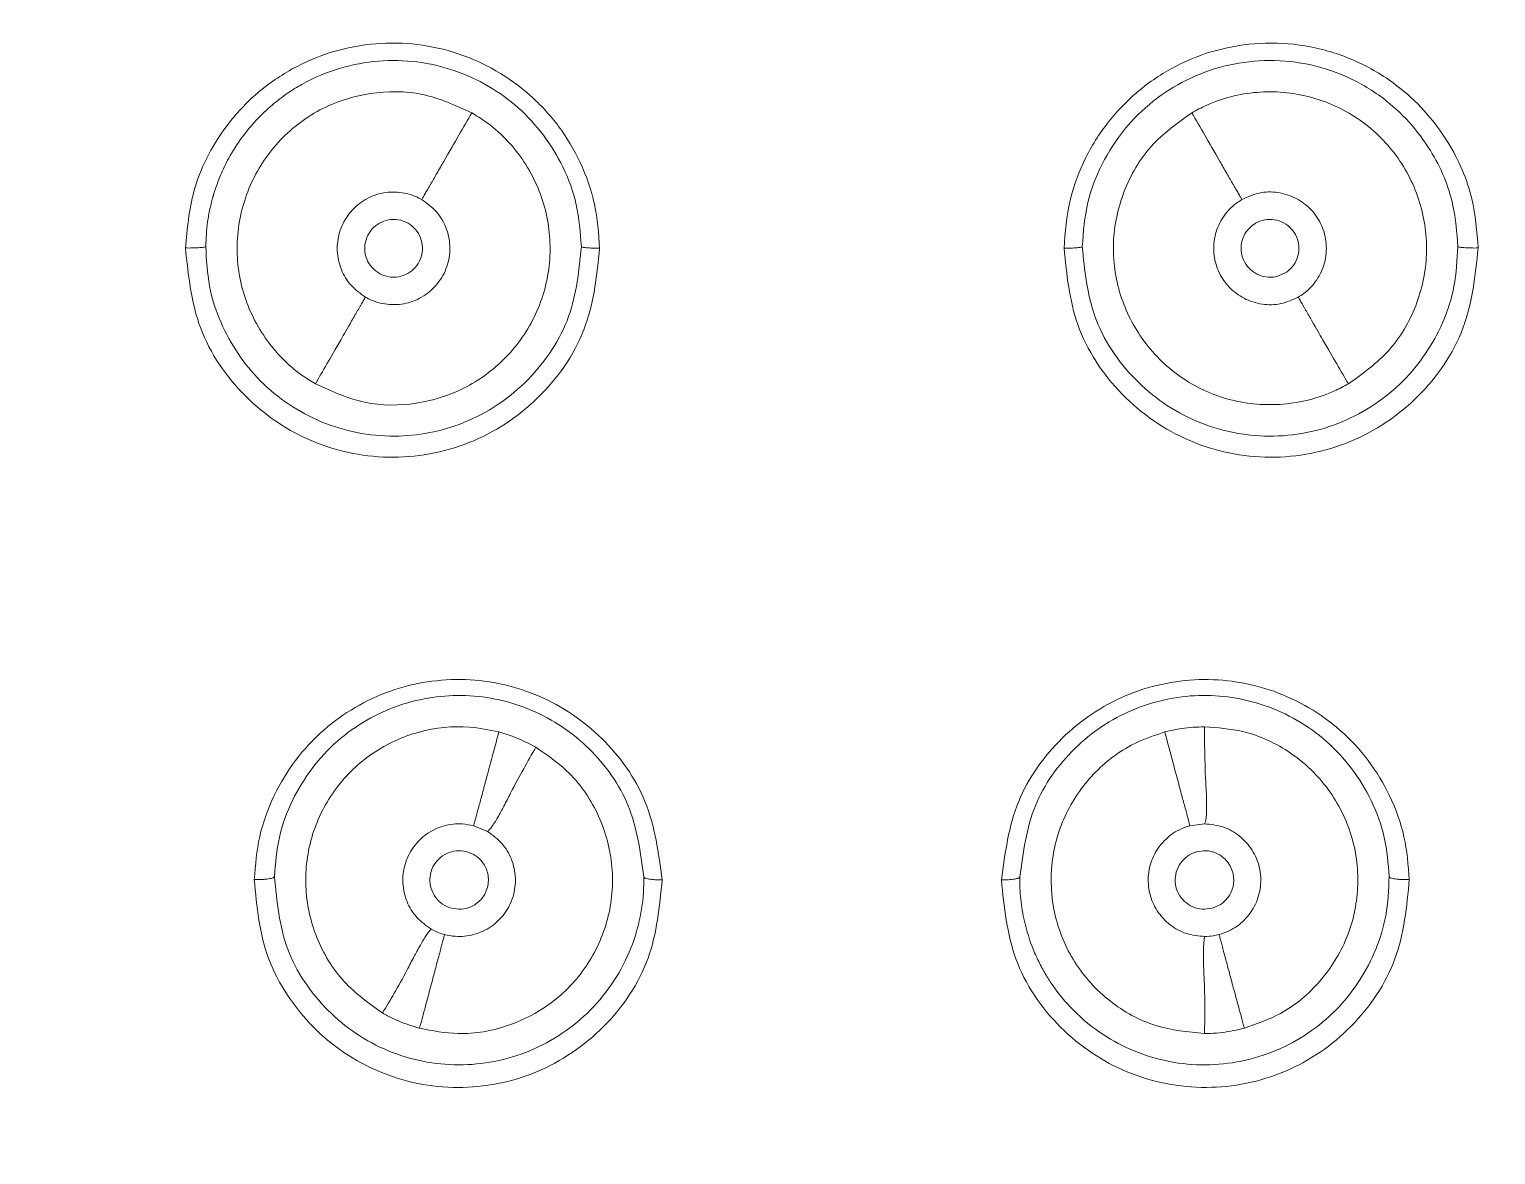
# Model space of a CAD drawing. Extents: x 11377 to 14537, y 53 to 2368.
# Drawn here: x 12560.15 to 12583.57, y 950.01 to 967.98 of the extents above; entities that cross this region are included whole.
import ezdxf

# ---------------------------------------------------------------- set-up
doc = ezdxf.new("R2010")
doc.units = 0
doc.header["$LTSCALE"] = 10
doc.header["$MEASUREMENT"] = 0
doc.layers.get('0').update_dxf_attribs({"linetype": 'CONTINUOUS'})

# ---------------------------------------------------------------- blocks, each defined once
blk = doc.blocks.new('TYJKT')
at = {"color": 7, "linetype": 'Continuous', "lineweight": 15}
for p, q in [((5026.703, 1170.809), (5026.922, 1170.718)), ((5038.143, 1170.809), (5038.378, 1170.84))]:
    blk.add_line(p, q, dxfattribs=at)
for radius in [44.127, 43.878, 43.682]:
    blk.add_circle((5032.423, 1192.156), radius, dxfattribs=at)
for points, knots in [([(5066.552, 1162.157), (5069.416, 1165.416), (5071.811, 1169.088), (5075.465, 1176.96), (5076.724, 1181.159), (5078.005, 1189.742), (5078.026, 1194.126), (5076.829, 1202.721), (5075.611, 1206.933), (5072.034, 1214.84), (5069.675, 1218.535), (5064.01, 1225.109), (5060.703, 1227.987), (5053.41, 1232.692), (5049.425, 1234.518), (5041.1, 1236.97), (5036.762, 1237.596), (5028.083, 1237.596), (5023.744, 1236.97), (5015.419, 1234.518), (5011.434, 1232.691), (5004.142, 1227.986), (5000.835, 1225.108), (4995.169, 1218.534), (4992.811, 1214.839), (4989.234, 1206.932), (4988.015, 1202.721), (4986.819, 1194.125), (4986.84, 1189.742), (4988.121, 1181.158), (4989.38, 1176.959), (4993.034, 1169.087), (4995.429, 1165.415), (4998.294, 1162.156)], [0, 0, 0, 0, 0.0625, 0.0625, 0.125, 0.125, 0.1875, 0.1875, 0.25, 0.25, 0.3125, 0.3125, 0.375, 0.375, 0.4375, 0.4375, 0.5, 0.5, 0.5625, 0.5625, 0.625, 0.625, 0.6875, 0.6875, 0.75, 0.75, 0.8125, 0.8125, 0.875, 0.875, 0.9375, 0.9375, 1, 1, 1, 1]), ([(5065.923, 1162.708), (5066.068, 1162.874), (5066.357, 1163.205), (5066.78, 1163.711), (5067.197, 1164.221), (5067.606, 1164.738), (5068.007, 1165.26), (5068.4, 1165.789), (5068.786, 1166.323), (5069.163, 1166.863), (5069.989, 1168.082), (5071.192, 1170.029), (5072.652, 1172.808), (5073.928, 1175.718), (5075.012, 1178.773), (5075.879, 1181.926), (5076.734, 1186.27), (5077.193, 1191.836), (5076.738, 1198.529), (5075.298, 1205.031), (5072.958, 1211.136), (5069.854, 1216.68), (5066.144, 1221.556), (5061.894, 1225.813), (5057.07, 1229.501), (5051.605, 1232.594), (5045.564, 1234.949), (5039.104, 1236.425), (5032.423, 1236.928), (5025.741, 1236.425), (5019.281, 1234.949), (5013.24, 1232.594), (5007.775, 1229.501), (5002.952, 1225.813), (4998.701, 1221.556), (4994.991, 1216.68), (4991.887, 1211.136), (4989.547, 1205.031), (4988.107, 1198.529), (4987.652, 1191.836), (4988.111, 1186.27), (4988.966, 1181.926), (4989.833, 1178.773), (4990.917, 1175.718), (4992.192, 1172.808), (4993.652, 1170.029), (4994.948, 1167.933), (4995.98, 1166.429), (4996.677, 1165.469), (4997.399, 1164.528), (4998.145, 1163.606), (4998.663, 1163.007), (4998.922, 1162.708)], [0, 0, 0, 0, 0.003229, 0.006456, 0.009681, 0.012905, 0.016128, 0.019352, 0.022577, 0.025803, 0.029032, 0.044201, 0.059373, 0.07509, 0.090809, 0.106933, 0.12306, 0.155772, 0.188607, 0.221197, 0.253189, 0.284268, 0.314175, 0.342874, 0.372343, 0.403057, 0.434778, 0.467206, 0.5, 0.532794, 0.565223, 0.596943, 0.627658, 0.657126, 0.685825, 0.715732, 0.746811, 0.778804, 0.811393, 0.844229, 0.876941, 0.893065, 0.909192, 0.924908, 0.940628, 0.955797, 0.970969, 0.976778, 0.982582, 0.988384, 0.994188, 1, 1, 1, 1]), ([(5032.423, 1236.583), (5020.64, 1236.583), (5009.339, 1231.903), (4992.676, 1215.24), (4987.995, 1203.939), (4987.995, 1180.374), (4992.676, 1169.073), (5009.339, 1152.41), (5020.64, 1147.729), (5032.423, 1147.729)], [0, 0, 0, 0, 0.25, 0.25, 0.5, 0.5, 0.75, 0.75, 1, 1, 1, 1]), ([(5032.423, 1236.583), (5044.205, 1236.583), (5055.506, 1231.903), (5072.169, 1215.24), (5076.85, 1203.939), (5076.85, 1180.374), (5072.169, 1169.073), (5055.506, 1152.41), (5044.205, 1147.729), (5032.423, 1147.729)], [0, 0, 0, 0, 0.25, 0.25, 0.5, 0.5, 0.75, 0.75, 1, 1, 1, 1]), ([(5028.714, 1180.034), (5028.697, 1180.27), (5028.665, 1180.74), (5028.427, 1181.402), (5028.078, 1181.994), (5027.618, 1182.492), (5027.071, 1182.887), (5026.459, 1183.162), (5025.807, 1183.31), (5025.123, 1183.322), (5024.437, 1183.194), (5023.782, 1182.912), (5023.197, 1182.502), (5022.623, 1181.868), (5022.189, 1181.028), (5022.126, 1180.343), (5022.098, 1180.038)], [0, 0, 0, 0, 0.068521, 0.136978, 0.202162, 0.267335, 0.33242, 0.396607, 0.460942, 0.52528, 0.593933, 0.662624, 0.73162, 0.800527, 0.911086, 1, 1, 1, 1]), ([(5028.714, 1180.034), (5028.697, 1180.27), (5028.665, 1180.74), (5028.427, 1181.402), (5028.078, 1181.994), (5027.618, 1182.492), (5027.071, 1182.887), (5026.459, 1183.162), (5025.807, 1183.31), (5025.123, 1183.322), (5024.437, 1183.194), (5023.782, 1182.912), (5023.197, 1182.502), (5022.623, 1181.868), (5022.189, 1181.028), (5022.126, 1180.343), (5022.098, 1180.038)], [0, 0, 0, 0, 0.068521, 0.136978, 0.202162, 0.267335, 0.33242, 0.396607, 0.460942, 0.52528, 0.593933, 0.662624, 0.73162, 0.800527, 0.911086, 1, 1, 1, 1]), ([(5042.747, 1180.038), (5042.726, 1180.302), (5042.677, 1180.894), (5042.268, 1181.832), (5041.591, 1182.583), (5040.798, 1183.049), (5040.087, 1183.276), (5039.355, 1183.335), (5038.643, 1183.24), (5037.97, 1182.997), (5037.363, 1182.611), (5036.849, 1182.103), (5036.457, 1181.491), (5036.19, 1180.791), (5036.151, 1180.291), (5036.132, 1180.034)], [0, 0, 0, 0, 0.076924, 0.172544, 0.293462, 0.365623, 0.438888, 0.509028, 0.577324, 0.646196, 0.715135, 0.784658, 0.854203, 0.925299, 1, 1, 1, 1]), ([(5042.747, 1180.038), (5042.726, 1180.302), (5042.677, 1180.894), (5042.268, 1181.832), (5041.591, 1182.583), (5040.798, 1183.049), (5040.087, 1183.276), (5039.355, 1183.335), (5038.643, 1183.24), (5037.97, 1182.997), (5037.363, 1182.611), (5036.849, 1182.103), (5036.457, 1181.491), (5036.19, 1180.791), (5036.151, 1180.291), (5036.132, 1180.034)], [0, 0, 0, 0, 0.076924, 0.172544, 0.293462, 0.365623, 0.438888, 0.509028, 0.577324, 0.646196, 0.715135, 0.784658, 0.854203, 0.925299, 1, 1, 1, 1]), ([(5022.423, 1180.063), (5022.429, 1180.194), (5022.438, 1180.396), (5022.481, 1180.631), (5022.511, 1180.755), (5022.527, 1180.818), (5022.536, 1180.851), (5022.541, 1180.867), (5022.543, 1180.875), (5022.545, 1180.879), (5022.545, 1180.881), (5022.545, 1180.882), (5022.546, 1180.883), (5022.546, 1180.883), (5022.546, 1180.883), (5022.546, 1180.883), (5022.546, 1180.883), (5022.546, 1180.883), (5022.546, 1180.883), (5022.546, 1180.883), (5022.546, 1180.884), (5022.546, 1180.884), (5022.547, 1180.886), (5022.548, 1180.89), (5022.551, 1180.902), (5022.562, 1180.936), (5022.595, 1181.038), (5022.666, 1181.225), (5022.799, 1181.502), (5023.051, 1181.898), (5023.376, 1182.246), (5023.717, 1182.506), (5024.069, 1182.724), (5024.551, 1182.927), (5025.178, 1183.043), (5025.796, 1183.03), (5026.393, 1182.892), (5026.943, 1182.641), (5027.588, 1182.175), (5028.084, 1181.511), (5028.373, 1180.723), (5028.406, 1180.285), (5028.422, 1180.06)], [0, 0, 0, 0, 0.041933, 0.064892, 0.0768689, 0.0829816, 0.086069, 0.0876203, 0.0883981, 0.0887874, 0.0889821, 0.0890795, 0.0891282, 0.0891526, 0.0891648, 0.0891709, 0.0891739, 0.0891754, 0.0891936, 0.0892081, 0.089237, 0.0892981, 0.0894377, 0.0897839, 0.0907114, 0.0933539, 0.1012176, 0.1252833, 0.157627, 0.2002034, 0.2763421, 0.3090701, 0.3381927, 0.4094965, 0.4755005, 0.5413231, 0.6061927, 0.6701449, 0.7332166, 0.8594662, 0.9280141, 1, 1, 1, 1]), ([(5022.423, 1180.063), (5022.429, 1180.194), (5022.438, 1180.396), (5022.481, 1180.631), (5022.511, 1180.755), (5022.527, 1180.818), (5022.536, 1180.851), (5022.541, 1180.867), (5022.543, 1180.875), (5022.545, 1180.879), (5022.545, 1180.881), (5022.545, 1180.882), (5022.546, 1180.883), (5022.546, 1180.883), (5022.546, 1180.883), (5022.546, 1180.883), (5022.546, 1180.883), (5022.546, 1180.883), (5022.546, 1180.883), (5022.546, 1180.883), (5022.546, 1180.884), (5022.546, 1180.884), (5022.547, 1180.886), (5022.548, 1180.89), (5022.551, 1180.902), (5022.562, 1180.936), (5022.595, 1181.038), (5022.666, 1181.225), (5022.799, 1181.502), (5023.051, 1181.898), (5023.376, 1182.246), (5023.717, 1182.506), (5024.069, 1182.724), (5024.551, 1182.927), (5025.178, 1183.043), (5025.796, 1183.03), (5026.393, 1182.892), (5026.943, 1182.641), (5027.588, 1182.175), (5028.084, 1181.511), (5028.373, 1180.723), (5028.406, 1180.285), (5028.422, 1180.06)], [0, 0, 0, 0, 0.041933, 0.064892, 0.0768689, 0.0829816, 0.086069, 0.0876203, 0.0883981, 0.0887874, 0.0889821, 0.0890795, 0.0891282, 0.0891526, 0.0891648, 0.0891709, 0.0891739, 0.0891754, 0.0891936, 0.0892081, 0.089237, 0.0892981, 0.0894377, 0.0897839, 0.0907114, 0.0933539, 0.1012176, 0.1252833, 0.157627, 0.2002034, 0.2763421, 0.3090701, 0.3381927, 0.4094965, 0.4755005, 0.5413231, 0.6061927, 0.6701449, 0.7332166, 0.8594662, 0.9280141, 1, 1, 1, 1]), ([(5036.423, 1180.06), (5036.441, 1180.297), (5036.476, 1180.752), (5036.722, 1181.389), (5037.077, 1181.941), (5037.539, 1182.396), (5038.08, 1182.74), (5038.684, 1182.964), (5039.336, 1183.055), (5039.994, 1183.002), (5040.643, 1182.801), (5041.365, 1182.382), (5042.001, 1181.676), (5042.365, 1180.819), (5042.406, 1180.283), (5042.422, 1180.063)], [0, 0, 0, 0, 0.075991, 0.146037, 0.216597, 0.285071, 0.351863, 0.420101, 0.489826, 0.561082, 0.629924, 0.706483, 0.827424, 0.929433, 1, 1, 1, 1]), ([(5036.423, 1180.06), (5036.441, 1180.297), (5036.476, 1180.752), (5036.722, 1181.389), (5037.077, 1181.941), (5037.539, 1182.396), (5038.08, 1182.74), (5038.684, 1182.964), (5039.336, 1183.055), (5039.994, 1183.002), (5040.643, 1182.801), (5041.365, 1182.382), (5042.001, 1181.676), (5042.365, 1180.819), (5042.406, 1180.283), (5042.422, 1180.063)], [0, 0, 0, 0, 0.075991, 0.146037, 0.216597, 0.285071, 0.351863, 0.420101, 0.489826, 0.561082, 0.629924, 0.706483, 0.827424, 0.929433, 1, 1, 1, 1]), ([(5026.673, 1182.197), (5026.415, 1182.314), (5025.901, 1182.547), (5025.037, 1182.547), (5024.224, 1182.286), (5023.551, 1181.762), (5023.085, 1181.042), (5022.88, 1180.209), (5022.967, 1179.35), (5023.336, 1178.579), (5023.792, 1178.103), (5024.102, 1177.911), (5024.173, 1177.867)], [0, 0, 0, 0, 0.107032, 0.214035, 0.321806, 0.429707, 0.535239, 0.646225, 0.753495, 0.860617, 0.968305, 1, 1, 1, 1]), ([(5040.673, 1177.867), (5040.902, 1178.031), (5041.36, 1178.359), (5041.792, 1179.104), (5041.969, 1179.934), (5041.857, 1180.779), (5041.473, 1181.546), (5040.853, 1182.142), (5040.066, 1182.498), (5039.214, 1182.571), (5038.571, 1182.41), (5038.249, 1182.238), (5038.173, 1182.197)], [0, 0, 0, 0, 0.107049, 0.213313, 0.32058, 0.427898, 0.535092, 0.644604, 0.752446, 0.860334, 0.966854, 1, 1, 1, 1]), ([(5024.173, 1177.867), (5024.43, 1177.75), (5024.943, 1177.517), (5025.803, 1177.516), (5026.61, 1177.778), (5027.287, 1178.298), (5027.759, 1179.013), (5027.965, 1179.848), (5027.88, 1180.707), (5027.517, 1181.482), (5027.056, 1181.958), (5026.746, 1182.151), (5026.673, 1182.197)], [0, 0, 0, 0, 0.107049, 0.213313, 0.32058, 0.427898, 0.535092, 0.644604, 0.752446, 0.860334, 0.966854, 1, 1, 1, 1]), ([(5025.872, 1180.811), (5025.88, 1180.824), (5025.893, 1180.846), (5025.921, 1180.896), (5025.948, 1180.942), (5025.968, 1180.977), (5025.99, 1181.015), (5026.022, 1181.07), (5026.065, 1181.144), (5026.139, 1181.273), (5026.38, 1181.69), (5026.539, 1181.966), (5026.673, 1182.197)], [0, 0, 0, 0, 0.060535, 0.106187, 0.125199, 0.142796, 0.159966, 0.177616, 0.216839, 0.263707, 0.381526, 1, 1, 1, 1]), ([(5038.173, 1182.197), (5037.943, 1182.033), (5037.483, 1181.704), (5037.052, 1180.955), (5036.872, 1180.121), (5036.989, 1179.276), (5037.379, 1178.513), (5037.997, 1177.918), (5038.786, 1177.564), (5039.638, 1177.499), (5040.278, 1177.656), (5040.599, 1177.828), (5040.673, 1177.867)], [0, 0, 0, 0, 0.107032, 0.214035, 0.321806, 0.429707, 0.535239, 0.646225, 0.753495, 0.860617, 0.968305, 1, 1, 1, 1]), ([(5038.973, 1180.811), (5038.965, 1180.824), (5038.953, 1180.846), (5038.924, 1180.896), (5038.897, 1180.942), (5038.877, 1180.977), (5038.855, 1181.015), (5038.823, 1181.07), (5038.781, 1181.144), (5038.706, 1181.273), (5038.465, 1181.69), (5038.306, 1181.966), (5038.173, 1182.197)], [0, 0, 0, 0, 0.060535, 0.106187, 0.125199, 0.142796, 0.159966, 0.177616, 0.216839, 0.263707, 0.381526, 1, 1, 1, 1]), ([(5024.973, 1179.252), (5024.892, 1179.311), (5024.73, 1179.427), (5024.572, 1179.691), (5024.507, 1179.988), (5024.545, 1180.295), (5024.68, 1180.571), (5024.903, 1180.785), (5025.18, 1180.918), (5025.487, 1180.945), (5025.722, 1180.891), (5025.841, 1180.828), (5025.872, 1180.811)], [0, 0, 0, 0, 0.105214, 0.210306, 0.319604, 0.424292, 0.534739, 0.639425, 0.748618, 0.855999, 0.962354, 1, 1, 1, 1]), ([(5038.973, 1180.811), (5039.063, 1180.852), (5039.245, 1180.934), (5039.553, 1180.939), (5039.843, 1180.846), (5040.09, 1180.66), (5040.261, 1180.406), (5040.335, 1180.105), (5040.311, 1179.799), (5040.181, 1179.52), (5040.017, 1179.343), (5039.902, 1179.271), (5039.873, 1179.252)], [0, 0, 0, 0, 0.105262, 0.210403, 0.319771, 0.424566, 0.5347, 0.639651, 0.748743, 0.855874, 0.962538, 1, 1, 1, 1]), ([(5025.872, 1180.811), (5025.953, 1180.753), (5026.115, 1180.637), (5026.273, 1180.373), (5026.338, 1180.075), (5026.3, 1179.768), (5026.165, 1179.493), (5025.942, 1179.279), (5025.665, 1179.146), (5025.358, 1179.119), (5025.123, 1179.173), (5025.004, 1179.236), (5024.973, 1179.252)], [0, 0, 0, 0, 0.105262, 0.210403, 0.319771, 0.424566, 0.5347, 0.639651, 0.748743, 0.855875, 0.962538, 1, 1, 1, 1]), ([(5039.873, 1179.252), (5039.782, 1179.212), (5039.6, 1179.13), (5039.293, 1179.125), (5039.003, 1179.217), (5038.756, 1179.404), (5038.585, 1179.658), (5038.51, 1179.958), (5038.534, 1180.265), (5038.664, 1180.544), (5038.828, 1180.72), (5038.943, 1180.792), (5038.973, 1180.811)], [0, 0, 0, 0, 0.105214, 0.210306, 0.319604, 0.424292, 0.534739, 0.639425, 0.748618, 0.855999, 0.962354, 1, 1, 1, 1]), ([(5025.192, 1179.633), (5025.15, 1179.663), (5025.065, 1179.724), (5024.985, 1179.862), (5024.953, 1180.016), (5024.974, 1180.172), (5025.045, 1180.313), (5025.16, 1180.422), (5025.304, 1180.487), (5025.461, 1180.501), (5025.579, 1180.471), (5025.686, 1180.417), (5025.78, 1180.339), (5025.861, 1180.204), (5025.893, 1180.049), (5025.872, 1179.892), (5025.8, 1179.752), (5025.686, 1179.643), (5025.542, 1179.577), (5025.385, 1179.564), (5025.266, 1179.593), (5025.206, 1179.625), (5025.192, 1179.633)], [0, 0, 0, 0, 0.053683, 0.107366, 0.161051, 0.214737, 0.268426, 0.322115, 0.375804, 0.429491, 0.483177, 0.5, 0.553683, 0.607366, 0.661051, 0.714737, 0.768426, 0.822115, 0.875804, 0.929491, 0.983177, 1, 1, 1, 1]), ([(5039.653, 1179.633), (5039.605, 1179.611), (5039.511, 1179.568), (5039.351, 1179.568), (5039.202, 1179.617), (5039.076, 1179.714), (5038.99, 1179.846), (5038.953, 1179.999), (5038.969, 1180.157), (5039.035, 1180.3), (5039.121, 1180.387), (5039.221, 1180.452), (5039.335, 1180.495), (5039.493, 1180.497), (5039.643, 1180.448), (5039.768, 1180.351), (5039.854, 1180.219), (5039.891, 1180.065), (5039.876, 1179.908), (5039.809, 1179.765), (5039.724, 1179.677), (5039.667, 1179.641), (5039.653, 1179.633)], [0, 0, 0, 0, 0.0536834, 0.1073667, 0.1610511, 0.2147377, 0.2684259, 0.3221155, 0.3758042, 0.4294915, 0.4831767, 0.5000001, 0.5536833, 0.6073666, 0.6610512, 0.7147378, 0.7684259, 0.8221155, 0.8758042, 0.9294915, 0.9831766, 1, 1, 1, 1]), ([(5022.098, 1180.038), (5022.138, 1180.037), (5022.199, 1180.037), (5022.275, 1180.04), (5022.327, 1180.043), (5022.37, 1180.047), (5022.411, 1180.054), (5022.418, 1180.06), (5022.423, 1180.063)], [0, 0, 0, 0, 0.2383, 0.367616, 0.500002, 0.632384, 0.7617, 1, 1, 1, 1]), ([(5022.098, 1180.038), (5022.138, 1180.037), (5022.199, 1180.037), (5022.275, 1180.04), (5022.327, 1180.043), (5022.37, 1180.047), (5022.411, 1180.054), (5022.418, 1180.06), (5022.423, 1180.063)], [0, 0, 0, 0, 0.2383, 0.367616, 0.500002, 0.632384, 0.7617, 1, 1, 1, 1]), ([(5022.098, 1180.038), (5022.144, 1179.6), (5022.236, 1178.725), (5023.004, 1177.608), (5024.109, 1176.864), (5025.425, 1176.607), (5026.741, 1176.879), (5027.842, 1177.641), (5028.583, 1178.757), (5028.671, 1179.616), (5028.714, 1180.034)], [0, 0, 0, 0, 0.125555, 0.250857, 0.375717, 0.500717, 0.626559, 0.753031, 0.879928, 1, 1, 1, 1]), ([(5022.098, 1180.038), (5022.144, 1179.6), (5022.236, 1178.725), (5023.004, 1177.608), (5024.109, 1176.864), (5025.425, 1176.607), (5026.741, 1176.879), (5027.842, 1177.641), (5028.583, 1178.757), (5028.671, 1179.616), (5028.714, 1180.034)], [0, 0, 0, 0, 0.125555, 0.250857, 0.375717, 0.500717, 0.626559, 0.753031, 0.879928, 1, 1, 1, 1]), ([(5028.422, 1180.06), (5028.384, 1179.68), (5028.305, 1178.9), (5027.731, 1178.043), (5027.1, 1177.518), (5026.393, 1177.148), (5025.609, 1176.995), (5024.836, 1177.07), (5024.078, 1177.3), (5023.254, 1177.85), (5022.702, 1178.673), (5022.455, 1179.433), (5022.434, 1179.85), (5022.423, 1180.063)], [0, 0, 0, 0, 0.12027, 0.24687, 0.315703, 0.380777, 0.499172, 0.562626, 0.625457, 0.748662, 0.867577, 0.932282, 1, 1, 1, 1]), ([(5028.422, 1180.06), (5028.384, 1179.68), (5028.305, 1178.9), (5027.731, 1178.043), (5027.1, 1177.518), (5026.393, 1177.148), (5025.609, 1176.995), (5024.836, 1177.07), (5024.078, 1177.3), (5023.254, 1177.85), (5022.702, 1178.673), (5022.455, 1179.433), (5022.434, 1179.85), (5022.423, 1180.063)], [0, 0, 0, 0, 0.12027, 0.24687, 0.315703, 0.380777, 0.499172, 0.562626, 0.625457, 0.748662, 0.867577, 0.932282, 1, 1, 1, 1]), ([(5028.422, 1180.06), (5028.426, 1180.057), (5028.434, 1180.05), (5028.489, 1180.042), (5028.55, 1180.038), (5028.618, 1180.035), (5028.676, 1180.034), (5028.714, 1180.034)], [0, 0, 0, 0, 0.2359653, 0.4934594, 0.6254123, 0.7555598, 1, 1, 1, 1]), ([(5028.422, 1180.06), (5028.426, 1180.057), (5028.434, 1180.05), (5028.489, 1180.042), (5028.55, 1180.038), (5028.618, 1180.035), (5028.676, 1180.034), (5028.714, 1180.034)], [0, 0, 0, 0, 0.2359653, 0.4934594, 0.6254123, 0.7555598, 1, 1, 1, 1]), ([(5036.132, 1180.034), (5036.169, 1180.034), (5036.227, 1180.035), (5036.295, 1180.038), (5036.356, 1180.042), (5036.411, 1180.05), (5036.419, 1180.057), (5036.423, 1180.06)], [0, 0, 0, 0, 0.244442, 0.374588, 0.506541, 0.764035, 1, 1, 1, 1]), ([(5036.132, 1180.034), (5036.169, 1180.034), (5036.227, 1180.035), (5036.295, 1180.038), (5036.356, 1180.042), (5036.411, 1180.05), (5036.419, 1180.057), (5036.423, 1180.06)], [0, 0, 0, 0, 0.244442, 0.374588, 0.506541, 0.764035, 1, 1, 1, 1]), ([(5036.132, 1180.034), (5036.174, 1179.618), (5036.261, 1178.761), (5037, 1177.644), (5038.101, 1176.88), (5039.419, 1176.607), (5040.736, 1176.864), (5041.841, 1177.608), (5042.608, 1178.725), (5042.701, 1179.599), (5042.747, 1180.038)], [0, 0, 0, 0, 0.11956, 0.246579, 0.37316, 0.499064, 0.624334, 0.749164, 0.874297, 1, 1, 1, 1]), ([(5036.132, 1180.034), (5036.174, 1179.618), (5036.261, 1178.761), (5037, 1177.644), (5038.101, 1176.88), (5039.419, 1176.607), (5040.736, 1176.864), (5041.841, 1177.608), (5042.608, 1178.725), (5042.701, 1179.599), (5042.747, 1180.038)], [0, 0, 0, 0, 0.11956, 0.246579, 0.37316, 0.499064, 0.624334, 0.749164, 0.874297, 1, 1, 1, 1]), ([(5042.422, 1180.063), (5042.411, 1179.849), (5042.39, 1179.432), (5042.142, 1178.673), (5041.592, 1177.851), (5040.767, 1177.3), (5040.008, 1177.069), (5039.212, 1176.993), (5038.21, 1177.199), (5037.213, 1177.891), (5036.54, 1178.903), (5036.461, 1179.682), (5036.423, 1180.06)], [0, 0, 0, 0, 0.068029, 0.132665, 0.251306, 0.37483, 0.43777, 0.50134, 0.626959, 0.753328, 0.880081, 1, 1, 1, 1]), ([(5042.422, 1180.063), (5042.411, 1179.849), (5042.39, 1179.432), (5042.142, 1178.673), (5041.592, 1177.851), (5040.767, 1177.3), (5040.008, 1177.069), (5039.212, 1176.993), (5038.21, 1177.199), (5037.213, 1177.891), (5036.54, 1178.903), (5036.461, 1179.682), (5036.423, 1180.06)], [0, 0, 0, 0, 0.068029, 0.132665, 0.251306, 0.37483, 0.43777, 0.50134, 0.626959, 0.753328, 0.880081, 1, 1, 1, 1]), ([(5042.422, 1180.063), (5042.427, 1180.06), (5042.434, 1180.054), (5042.475, 1180.047), (5042.518, 1180.043), (5042.57, 1180.04), (5042.646, 1180.037), (5042.707, 1180.037), (5042.747, 1180.038)], [0, 0, 0, 0, 0.238301, 0.367617, 0.500002, 0.632384, 0.7617, 1, 1, 1, 1]), ([(5042.422, 1180.063), (5042.427, 1180.06), (5042.434, 1180.054), (5042.475, 1180.047), (5042.518, 1180.043), (5042.57, 1180.04), (5042.646, 1180.037), (5042.707, 1180.037), (5042.747, 1180.038)], [0, 0, 0, 0, 0.238301, 0.367617, 0.500002, 0.632384, 0.7617, 1, 1, 1, 1]), ([(5024.173, 1177.867), (5024.291, 1178.072), (5024.441, 1178.331), (5024.692, 1178.766), (5024.794, 1178.943), (5024.83, 1179.005), (5024.855, 1179.048), (5024.878, 1179.089), (5024.91, 1179.145), (5024.946, 1179.206), (5024.963, 1179.235), (5024.973, 1179.253)], [0, 0, 0, 0, 0.6203287, 0.7862868, 0.8234839, 0.8396453, 0.855244, 0.8714971, 0.8896776, 0.9358159, 1, 1, 1, 1]), ([(5040.673, 1177.867), (5040.554, 1178.072), (5040.404, 1178.331), (5040.153, 1178.766), (5040.051, 1178.943), (5040.015, 1179.005), (5039.99, 1179.048), (5039.967, 1179.089), (5039.935, 1179.145), (5039.899, 1179.206), (5039.882, 1179.235), (5039.873, 1179.253)], [0, 0, 0, 0, 0.6203287, 0.7862868, 0.8234839, 0.8396453, 0.855244, 0.8714971, 0.8896776, 0.9358159, 1, 1, 1, 1]), ([(5029.713, 1169.944), (5029.656, 1170.373), (5029.545, 1171.207), (5028.802, 1172.251), (5027.78, 1172.947), (5026.569, 1173.219), (5025.335, 1173.03), (5024.422, 1172.492), (5023.838, 1171.867), (5023.492, 1171.289), (5023.254, 1170.643), (5023.217, 1170.18), (5023.198, 1169.95)], [0, 0, 0, 0, 0.128096, 0.249019, 0.368095, 0.487211, 0.606778, 0.729349, 0.795265, 0.86115, 0.930749, 1, 1, 1, 1]), ([(5029.713, 1169.944), (5029.656, 1170.373), (5029.545, 1171.207), (5028.802, 1172.251), (5027.78, 1172.947), (5026.569, 1173.219), (5025.335, 1173.03), (5024.422, 1172.492), (5023.838, 1171.867), (5023.492, 1171.289), (5023.254, 1170.643), (5023.217, 1170.18), (5023.198, 1169.95)], [0, 0, 0, 0, 0.128096, 0.249019, 0.368095, 0.487211, 0.606778, 0.729349, 0.795265, 0.86115, 0.930749, 1, 1, 1, 1]), ([(5041.647, 1169.95), (5041.628, 1170.18), (5041.592, 1170.64), (5041.355, 1171.285), (5041.01, 1171.863), (5040.429, 1172.487), (5039.519, 1173.026), (5038.288, 1173.219), (5037.075, 1172.952), (5036.047, 1172.256), (5035.301, 1171.209), (5035.189, 1170.373), (5035.132, 1169.944)], [0, 0, 0, 0, 0.068999, 0.138379, 0.204164, 0.269972, 0.392317, 0.511501, 0.630759, 0.750273, 0.871902, 1, 1, 1, 1]), ([(5041.647, 1169.95), (5041.628, 1170.18), (5041.592, 1170.64), (5041.355, 1171.285), (5041.01, 1171.863), (5040.429, 1172.487), (5039.519, 1173.026), (5038.288, 1173.219), (5037.075, 1172.952), (5036.047, 1172.256), (5035.301, 1171.209), (5035.189, 1170.373), (5035.132, 1169.944)], [0, 0, 0, 0, 0.068999, 0.138379, 0.204164, 0.269972, 0.392317, 0.511501, 0.630759, 0.750273, 0.871902, 1, 1, 1, 1]), ([(5023.52, 1169.997), (5023.538, 1170.208), (5023.572, 1170.628), (5023.854, 1171.399), (5024.461, 1172.209), (5025.469, 1172.79), (5026.58, 1172.954), (5027.665, 1172.713), (5028.592, 1172.085), (5029.267, 1171.136), (5029.367, 1170.381), (5029.419, 1169.992)], [0, 0, 0, 0, 0.069992, 0.139591, 0.270819, 0.39729, 0.512701, 0.630399, 0.750518, 0.871402, 1, 1, 1, 1]), ([(5023.52, 1169.997), (5023.538, 1170.208), (5023.572, 1170.628), (5023.854, 1171.399), (5024.461, 1172.209), (5025.469, 1172.79), (5026.58, 1172.954), (5027.665, 1172.713), (5028.592, 1172.085), (5029.267, 1171.136), (5029.367, 1170.381), (5029.419, 1169.992)], [0, 0, 0, 0, 0.069992, 0.139591, 0.270819, 0.39729, 0.512701, 0.630399, 0.750518, 0.871402, 1, 1, 1, 1]), ([(5035.426, 1169.992), (5035.478, 1170.381), (5035.578, 1171.138), (5036.257, 1172.089), (5037.188, 1172.717), (5038.275, 1172.955), (5039.384, 1172.787), (5040.389, 1172.205), (5040.994, 1171.395), (5041.274, 1170.625), (5041.308, 1170.207), (5041.325, 1169.997)], [0, 0, 0, 0, 0.128621, 0.250194, 0.370509, 0.488488, 0.603599, 0.729853, 0.860912, 0.930366, 1, 1, 1, 1]), ([(5035.426, 1169.992), (5035.478, 1170.381), (5035.578, 1171.138), (5036.257, 1172.089), (5037.188, 1172.717), (5038.275, 1172.955), (5039.384, 1172.787), (5040.389, 1172.205), (5040.994, 1171.395), (5041.274, 1170.625), (5041.308, 1170.207), (5041.325, 1169.997)], [0, 0, 0, 0, 0.128621, 0.250194, 0.370509, 0.488488, 0.603599, 0.729853, 0.860912, 0.930366, 1, 1, 1, 1]), ([(5027.104, 1172.307), (5026.948, 1172.339), (5026.526, 1172.425), (5025.815, 1172.345), (5025.066, 1172.004), (5024.465, 1171.428), (5024.084, 1170.68), (5023.973, 1169.839), (5024.153, 1169.012), (5024.586, 1168.29), (5025.03, 1167.972), (5025.245, 1167.818)], [0, 0, 0, 0, 0.067292, 0.181553, 0.296079, 0.412718, 0.531395, 0.650657, 0.770588, 0.888738, 1, 1, 1, 1]), ([(5026.703, 1170.809), (5026.705, 1170.819), (5026.709, 1170.833), (5026.719, 1170.871), (5026.727, 1170.902), (5026.737, 1170.937), (5026.751, 1170.991), (5026.783, 1171.109), (5026.831, 1171.287), (5026.955, 1171.751), (5027.037, 1172.057), (5027.104, 1172.307)], [0, 0, 0, 0, 0.047037, 0.066403, 0.084286, 0.1018, 0.119951, 0.16076, 0.267351, 0.404862, 1, 1, 1, 1]), ([(5027.695, 1172.062), (5027.587, 1172.119), (5027.398, 1172.219), (5027.192, 1172.28), (5027.104, 1172.307)], [0, 0, 0, 0, 0.568697, 1, 1, 1, 1]), ([(5037.741, 1172.307), (5037.59, 1172.256), (5037.182, 1172.121), (5036.606, 1171.696), (5036.128, 1171.025), (5035.895, 1170.226), (5035.94, 1169.388), (5036.264, 1168.604), (5036.833, 1167.978), (5037.569, 1167.569), (5038.112, 1167.516), (5038.375, 1167.49)], [0, 0, 0, 0, 0.067293, 0.181553, 0.296078, 0.412718, 0.531395, 0.650657, 0.770588, 0.888738, 1, 1, 1, 1]), ([(5038.375, 1172.39), (5038.254, 1172.385), (5038.04, 1172.377), (5037.831, 1172.328), (5037.741, 1172.307)], [0, 0, 0, 0, 0.568698, 1, 1, 1, 1]), ([(5038.143, 1170.809), (5038.14, 1170.819), (5038.136, 1170.833), (5038.126, 1170.871), (5038.118, 1170.902), (5038.108, 1170.937), (5038.094, 1170.991), (5038.062, 1171.109), (5038.014, 1171.287), (5037.89, 1171.751), (5037.808, 1172.057), (5037.741, 1172.307)], [0, 0, 0, 0, 0.047037, 0.066403, 0.084286, 0.1018, 0.119951, 0.16076, 0.267351, 0.404862, 1, 1, 1, 1]), ([(5039.012, 1167.575), (5039.209, 1167.644), (5039.664, 1167.803), (5040.252, 1168.301), (5040.689, 1169.002), (5040.868, 1169.817), (5040.77, 1170.652), (5040.393, 1171.415), (5039.78, 1172.004), (5039.069, 1172.338), (5038.582, 1172.374), (5038.375, 1172.39)], [0, 0, 0, 0, 0.087909, 0.202971, 0.318503, 0.435131, 0.553986, 0.67416, 0.793985, 0.912596, 1, 1, 1, 1]), ([(5038.378, 1170.84), (5038.383, 1170.851), (5038.39, 1170.868), (5038.398, 1170.909), (5038.402, 1170.943), (5038.405, 1170.98), (5038.408, 1171.036), (5038.41, 1171.158), (5038.405, 1171.342), (5038.378, 1171.816), (5038.377, 1172.133), (5038.375, 1172.39)], [0, 0, 0, 0, 0.048193, 0.068081, 0.086398, 0.104227, 0.122558, 0.163375, 0.269185, 0.405589, 1, 1, 1, 1]), ([(5025.838, 1167.573), (5026.043, 1167.534), (5026.517, 1167.445), (5027.275, 1167.582), (5028.004, 1167.971), (5028.567, 1168.587), (5028.9, 1169.359), (5028.954, 1170.208), (5028.719, 1171.025), (5028.269, 1171.67), (5027.866, 1171.945), (5027.695, 1172.062)], [0, 0, 0, 0, 0.087909, 0.202971, 0.318503, 0.435131, 0.553987, 0.67416, 0.793985, 0.912596, 1, 1, 1, 1]), ([(5026.922, 1170.718), (5026.932, 1170.725), (5026.946, 1170.736), (5026.974, 1170.768), (5026.994, 1170.795), (5027.016, 1170.826), (5027.046, 1170.873), (5027.109, 1170.978), (5027.196, 1171.14), (5027.41, 1171.564), (5027.567, 1171.838), (5027.695, 1172.062)], [0, 0, 0, 0, 0.048194, 0.068081, 0.086398, 0.104227, 0.122557, 0.163375, 0.269185, 0.405589, 1, 1, 1, 1]), ([(5026.025, 1169.158), (5025.943, 1169.215), (5025.781, 1169.331), (5025.621, 1169.594), (5025.555, 1169.891), (5025.589, 1170.198), (5025.725, 1170.473), (5025.944, 1170.692), (5026.221, 1170.821), (5026.487, 1170.852), (5026.643, 1170.821), (5026.703, 1170.809)], [0, 0, 0, 0, 0.1147806, 0.2294658, 0.3473863, 0.4627999, 0.5816387, 0.696318, 0.8156046, 0.9301521, 1, 1, 1, 1]), ([(5026.922, 1170.718), (5027.003, 1170.659), (5027.164, 1170.542), (5027.322, 1170.278), (5027.385, 1169.98), (5027.347, 1169.673), (5027.209, 1169.399), (5026.988, 1169.183), (5026.71, 1169.056), (5026.446, 1169.028), (5026.293, 1169.059), (5026.237, 1169.071)], [0, 0, 0, 0, 0.11521, 0.230324, 0.348579, 0.464455, 0.583608, 0.698718, 0.818407, 0.933356, 1, 1, 1, 1]), ([(5038.381, 1169.04), (5038.282, 1169.049), (5038.083, 1169.068), (5037.814, 1169.216), (5037.608, 1169.44), (5037.484, 1169.723), (5037.464, 1170.029), (5037.545, 1170.328), (5037.719, 1170.579), (5037.934, 1170.739), (5038.085, 1170.79), (5038.143, 1170.809)], [0, 0, 0, 0, 0.114781, 0.229465, 0.347386, 0.4628, 0.581639, 0.696318, 0.815605, 0.930153, 1, 1, 1, 1]), ([(5038.378, 1170.84), (5038.477, 1170.829), (5038.676, 1170.809), (5038.944, 1170.658), (5039.148, 1170.432), (5039.269, 1170.147), (5039.286, 1169.841), (5039.203, 1169.543), (5039.025, 1169.294), (5038.811, 1169.138), (5038.663, 1169.089), (5038.608, 1169.071)], [0, 0, 0, 0, 0.11521, 0.230324, 0.348579, 0.464454, 0.583608, 0.698718, 0.818407, 0.933356, 1, 1, 1, 1]), ([(5026.35, 1169.491), (5026.3, 1169.51), (5026.201, 1169.547), (5026.087, 1169.661), (5026.015, 1169.803), (5025.995, 1169.962), (5026.028, 1170.118), (5026.111, 1170.255), (5026.235, 1170.356), (5026.385, 1170.411), (5026.509, 1170.414), (5026.575, 1170.398), (5026.591, 1170.394)], [0, 0, 0, 0, 0.107241, 0.214485, 0.321783, 0.429167, 0.536631, 0.644135, 0.751619, 0.859036, 0.966363, 1, 1, 1, 1]), ([(5026.35, 1169.491), (5026.402, 1169.483), (5026.507, 1169.465), (5026.641, 1169.502), (5026.743, 1169.559), (5026.819, 1169.626), (5026.883, 1169.714), (5026.926, 1169.82), (5026.942, 1169.932), (5026.931, 1170.04), (5026.899, 1170.136), (5026.837, 1170.242), (5026.736, 1170.341), (5026.637, 1170.377), (5026.591, 1170.394)], [0, 0, 0, 0, 0.107736, 0.215588, 0.278163, 0.346402, 0.420327, 0.499963, 0.577498, 0.650815, 0.719889, 0.78469, 0.900908, 1, 1, 1, 1]), ([(5038.496, 1169.491), (5038.444, 1169.483), (5038.34, 1169.466), (5038.184, 1169.507), (5038.05, 1169.594), (5037.953, 1169.721), (5037.904, 1169.873), (5037.907, 1170.033), (5037.964, 1170.183), (5038.066, 1170.305), (5038.172, 1170.369), (5038.238, 1170.389), (5038.254, 1170.394)], [0, 0, 0, 0, 0.107241, 0.214485, 0.321783, 0.429167, 0.536631, 0.644135, 0.751619, 0.859036, 0.966364, 1, 1, 1, 1]), ([(5038.496, 1169.491), (5038.541, 1169.508), (5038.641, 1169.545), (5038.742, 1169.644), (5038.804, 1169.749), (5038.836, 1169.846), (5038.846, 1169.953), (5038.83, 1170.065), (5038.788, 1170.169), (5038.725, 1170.257), (5038.649, 1170.325), (5038.543, 1170.385), (5038.406, 1170.42), (5038.302, 1170.402), (5038.254, 1170.394)], [0, 0, 0, 0, 0.099483, 0.215625, 0.280296, 0.349228, 0.422444, 0.499966, 0.577501, 0.650818, 0.719891, 0.784693, 0.90091, 1, 1, 1, 1]), ([(5023.52, 1169.997), (5023.516, 1169.99), (5023.509, 1169.98), (5023.47, 1169.968), (5023.429, 1169.96), (5023.377, 1169.954), (5023.318, 1169.95), (5023.258, 1169.949), (5023.218, 1169.949), (5023.198, 1169.95)], [0, 0, 0, 0, 0.232478, 0.359855, 0.491344, 0.624025, 0.754816, 0.880889, 1, 1, 1, 1]), ([(5023.52, 1169.997), (5023.516, 1169.99), (5023.509, 1169.98), (5023.47, 1169.968), (5023.429, 1169.96), (5023.377, 1169.954), (5023.318, 1169.95), (5023.258, 1169.949), (5023.218, 1169.949), (5023.198, 1169.95)], [0, 0, 0, 0, 0.232478, 0.359855, 0.491344, 0.624025, 0.754816, 0.880889, 1, 1, 1, 1]), ([(5023.198, 1169.95), (5023.239, 1169.516), (5023.299, 1168.864), (5023.712, 1168.092), (5024.119, 1167.586), (5024.618, 1167.17), (5025.188, 1166.863), (5025.805, 1166.672), (5026.449, 1166.608), (5027.094, 1166.669), (5027.924, 1166.922), (5028.839, 1167.544), (5029.587, 1168.653), (5029.671, 1169.517), (5029.713, 1169.944)], [0, 0, 0, 0, 0.1259817, 0.1889122, 0.251624, 0.3136166, 0.3754474, 0.437076, 0.4987549, 0.5608215, 0.6230433, 0.7485245, 0.8757869, 1, 1, 1, 1]), ([(5023.198, 1169.95), (5023.239, 1169.516), (5023.299, 1168.864), (5023.712, 1168.092), (5024.119, 1167.586), (5024.618, 1167.17), (5025.188, 1166.863), (5025.805, 1166.672), (5026.449, 1166.608), (5027.094, 1166.669), (5027.924, 1166.922), (5028.839, 1167.544), (5029.587, 1168.653), (5029.671, 1169.517), (5029.713, 1169.944)], [0, 0, 0, 0, 0.1259817, 0.1889122, 0.251624, 0.3136166, 0.3754474, 0.437076, 0.4987549, 0.5608215, 0.6230433, 0.7485245, 0.8757869, 1, 1, 1, 1]), ([(5029.419, 1169.992), (5029.419, 1169.949), (5029.421, 1169.564), (5029.259, 1168.784), (5028.633, 1167.818), (5027.795, 1167.253), (5027.044, 1167.027), (5026.273, 1166.953), (5025.496, 1167.108), (5024.812, 1167.476), (5024.21, 1167.976), (5023.634, 1168.818), (5023.558, 1169.601), (5023.52, 1169.997)], [0, 0, 0, 0, 0.013735, 0.125181, 0.252617, 0.378125, 0.441299, 0.502257, 0.623822, 0.685778, 0.748246, 0.872792, 1, 1, 1, 1]), ([(5029.419, 1169.992), (5029.419, 1169.949), (5029.421, 1169.564), (5029.259, 1168.784), (5028.633, 1167.818), (5027.795, 1167.253), (5027.044, 1167.027), (5026.273, 1166.953), (5025.496, 1167.108), (5024.812, 1167.476), (5024.21, 1167.976), (5023.634, 1168.818), (5023.558, 1169.601), (5023.52, 1169.997)], [0, 0, 0, 0, 0.013735, 0.125181, 0.252617, 0.378125, 0.441299, 0.502257, 0.623822, 0.685778, 0.748246, 0.872792, 1, 1, 1, 1]), ([(5029.713, 1169.944), (5029.674, 1169.944), (5029.615, 1169.945), (5029.546, 1169.95), (5029.485, 1169.959), (5029.431, 1169.972), (5029.423, 1169.986), (5029.419, 1169.992)], [0, 0, 0, 0, 0.2492186, 0.3807535, 0.5131753, 0.7687938, 1, 1, 1, 1]), ([(5029.713, 1169.944), (5029.674, 1169.944), (5029.615, 1169.945), (5029.546, 1169.95), (5029.485, 1169.959), (5029.431, 1169.972), (5029.423, 1169.986), (5029.419, 1169.992)], [0, 0, 0, 0, 0.2492186, 0.3807535, 0.5131753, 0.7687938, 1, 1, 1, 1]), ([(5035.132, 1169.944), (5035.17, 1169.944), (5035.228, 1169.944), (5035.296, 1169.95), (5035.358, 1169.958), (5035.413, 1169.972), (5035.422, 1169.985), (5035.426, 1169.992)], [0, 0, 0, 0, 0.243737, 0.373737, 0.505684, 0.763495, 1, 1, 1, 1]), ([(5035.132, 1169.944), (5035.17, 1169.944), (5035.228, 1169.944), (5035.296, 1169.95), (5035.358, 1169.958), (5035.413, 1169.972), (5035.422, 1169.985), (5035.426, 1169.992)], [0, 0, 0, 0, 0.243737, 0.373737, 0.505684, 0.763495, 1, 1, 1, 1]), ([(5035.132, 1169.944), (5035.175, 1169.513), (5035.26, 1168.646), (5036.014, 1167.537), (5037.106, 1166.797), (5038.192, 1166.586), (5039.048, 1166.674), (5039.665, 1166.866), (5040.234, 1167.174), (5040.894, 1167.729), (5041.523, 1168.657), (5041.606, 1169.518), (5041.647, 1169.95)], [0, 0, 0, 0, 0.125441, 0.252766, 0.378304, 0.502027, 0.563774, 0.625447, 0.687361, 0.74939, 0.874533, 1, 1, 1, 1]), ([(5035.132, 1169.944), (5035.175, 1169.513), (5035.26, 1168.646), (5036.014, 1167.537), (5037.106, 1166.797), (5038.192, 1166.586), (5039.048, 1166.674), (5039.665, 1166.866), (5040.234, 1167.174), (5040.894, 1167.729), (5041.523, 1168.657), (5041.606, 1169.518), (5041.647, 1169.95)], [0, 0, 0, 0, 0.125441, 0.252766, 0.378304, 0.502027, 0.563774, 0.625447, 0.687361, 0.74939, 0.874533, 1, 1, 1, 1]), ([(5041.325, 1169.997), (5041.316, 1169.787), (5041.299, 1169.396), (5041.072, 1168.646), (5040.644, 1167.982), (5040.039, 1167.48), (5039.356, 1167.111), (5038.58, 1166.953), (5037.81, 1167.025), (5037.253, 1167.191), (5036.73, 1167.468), (5036.286, 1167.831), (5035.998, 1168.18), (5035.827, 1168.449), (5035.72, 1168.647), (5035.587, 1168.95), (5035.481, 1169.314), (5035.435, 1169.659), (5035.425, 1169.867), (5035.426, 1169.956), (5035.426, 1169.992)], [0, 0, 0, 0, 0.067711, 0.126243, 0.250868, 0.313372, 0.375147, 0.496284, 0.557059, 0.620044, 0.680359, 0.745793, 0.803319, 0.825463, 0.84908, 0.876034, 0.932614, 0.971063, 0.988534, 1, 1, 1, 1]), ([(5041.325, 1169.997), (5041.316, 1169.787), (5041.299, 1169.396), (5041.072, 1168.646), (5040.644, 1167.982), (5040.039, 1167.48), (5039.356, 1167.111), (5038.58, 1166.953), (5037.81, 1167.025), (5037.253, 1167.191), (5036.73, 1167.468), (5036.286, 1167.831), (5035.998, 1168.18), (5035.827, 1168.449), (5035.72, 1168.647), (5035.587, 1168.95), (5035.481, 1169.314), (5035.435, 1169.659), (5035.425, 1169.867), (5035.426, 1169.956), (5035.426, 1169.992)], [0, 0, 0, 0, 0.067711, 0.126243, 0.250868, 0.313372, 0.375147, 0.496284, 0.557059, 0.620044, 0.680359, 0.745793, 0.803319, 0.825463, 0.84908, 0.876034, 0.932614, 0.971063, 0.988534, 1, 1, 1, 1]), ([(5041.325, 1169.997), (5041.329, 1169.99), (5041.336, 1169.979), (5041.377, 1169.967), (5041.419, 1169.959), (5041.471, 1169.953), (5041.546, 1169.949), (5041.607, 1169.949), (5041.647, 1169.95)], [0, 0, 0, 0, 0.238458, 0.367717, 0.499997, 0.632278, 0.761538, 1, 1, 1, 1]), ([(5041.325, 1169.997), (5041.329, 1169.99), (5041.336, 1169.979), (5041.377, 1169.967), (5041.419, 1169.959), (5041.471, 1169.953), (5041.546, 1169.949), (5041.607, 1169.949), (5041.647, 1169.95)], [0, 0, 0, 0, 0.238458, 0.367717, 0.499997, 0.632278, 0.761538, 1, 1, 1, 1]), ([(5025.245, 1167.818), (5025.368, 1168.021), (5025.519, 1168.27), (5025.734, 1168.69), (5025.821, 1168.851), (5025.889, 1168.968), (5025.922, 1169.022), (5025.946, 1169.058), (5025.968, 1169.09), (5025.999, 1169.131), (5026.014, 1169.146), (5026.025, 1169.158)], [0, 0, 0, 0, 0.6140657, 0.7535208, 0.8565598, 0.8925811, 0.907671, 0.9220159, 0.9370759, 0.9543569, 1, 1, 1, 1]), ([(5025.838, 1167.573), (5025.899, 1167.802), (5025.974, 1168.083), (5026.096, 1168.544), (5026.144, 1168.722), (5026.179, 1168.852), (5026.195, 1168.914), (5026.206, 1168.954), (5026.216, 1168.991), (5026.228, 1169.038), (5026.233, 1169.057), (5026.237, 1169.071)], [0, 0, 0, 0, 0.615113, 0.755266, 0.858659, 0.894524, 0.909395, 0.923425, 0.938112, 0.955015, 1, 1, 1, 1]), ([(5026.237, 1169.071), (5026.206, 1169.08), (5026.133, 1169.101), (5026.065, 1169.137), (5026.025, 1169.158)], [0, 0, 0, 0, 0.415857, 1, 1, 1, 1]), ([(5038.375, 1167.49), (5038.381, 1167.727), (5038.387, 1168.019), (5038.364, 1168.489), (5038.358, 1168.672), (5038.358, 1168.808), (5038.36, 1168.871), (5038.363, 1168.914), (5038.366, 1168.953), (5038.372, 1169.004), (5038.377, 1169.025), (5038.381, 1169.04)], [0, 0, 0, 0, 0.614066, 0.753521, 0.85656, 0.892581, 0.907671, 0.922016, 0.937076, 0.954357, 1, 1, 1, 1]), ([(5038.608, 1169.071), (5038.577, 1169.063), (5038.503, 1169.045), (5038.426, 1169.042), (5038.381, 1169.04)], [0, 0, 0, 0, 0.415852, 1, 1, 1, 1]), ([(5039.012, 1167.575), (5038.95, 1167.803), (5038.874, 1168.084), (5038.75, 1168.544), (5038.702, 1168.722), (5038.667, 1168.853), (5038.651, 1168.914), (5038.64, 1168.955), (5038.63, 1168.991), (5038.617, 1169.039), (5038.612, 1169.057), (5038.608, 1169.071)], [0, 0, 0, 0, 0.615113, 0.755266, 0.858659, 0.894524, 0.909395, 0.923425, 0.938112, 0.955015, 1, 1, 1, 1]), ([(5025.245, 1167.818), (5025.272, 1167.803), (5025.356, 1167.756), (5025.549, 1167.663), (5025.724, 1167.609), (5025.838, 1167.573)], [0, 0, 0, 0, 0.148195, 0.444756, 1, 1, 1, 1]), ([(5038.375, 1167.49), (5038.407, 1167.49), (5038.502, 1167.492), (5038.717, 1167.508), (5038.896, 1167.548), (5039.012, 1167.575)], [0, 0, 0, 0, 0.148193, 0.444754, 1, 1, 1, 1])]:
    blk.add_open_spline(points, degree=3, knots=knots, dxfattribs=at)

msp = doc.modelspace()

# ---------------------------------------------------------------- block references
msp.add_blockref('TYJKT', (7540.542, -215.548))

doc.saveas('drawing.dxf')
